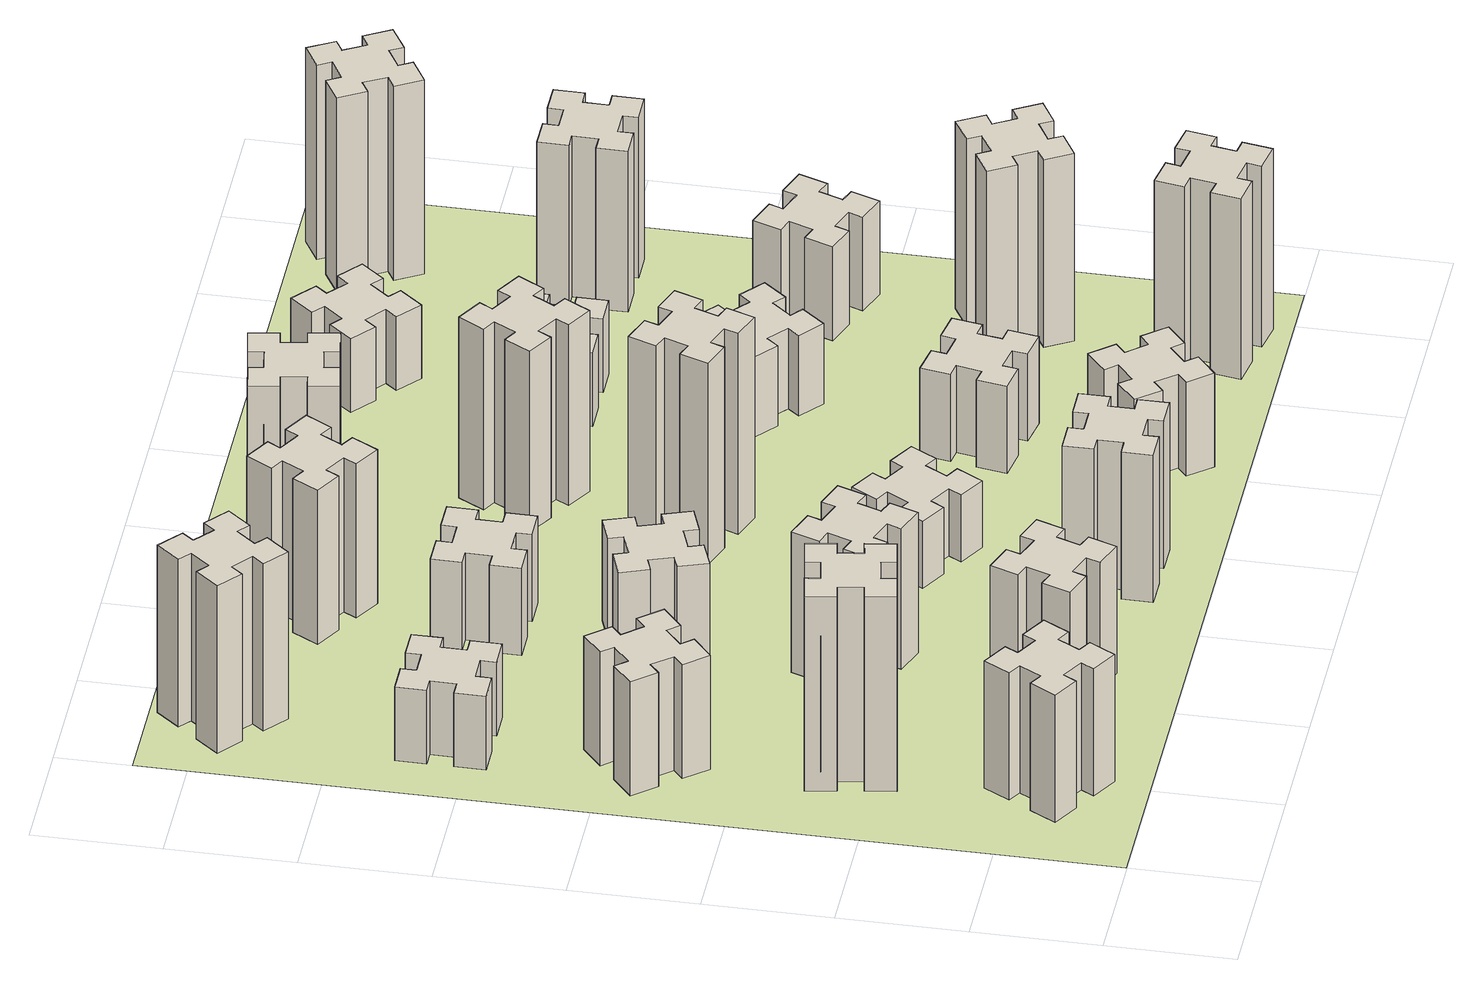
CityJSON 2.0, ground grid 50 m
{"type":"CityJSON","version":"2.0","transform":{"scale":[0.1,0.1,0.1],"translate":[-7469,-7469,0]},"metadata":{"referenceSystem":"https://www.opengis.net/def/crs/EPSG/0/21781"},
"CityObjects":{
"building1":{"type":"Building","attributes":{"class":"1000","function":"1000","usage":"1000","yearOfConstruction":2016,"roofType":"1000","measuredHeight":57,"storeysAboveGround":30,"storeysBelowGround":0},"geometry":[{"type":"Solid","lod":"1","boundaries":[[[[0,1,2,3,4,5,6,7,8,9,10,11,12,13,14,15,16,17,18,19]],[[17,16,20,21]],[[16,15,22,20]],[[15,14,23,22]],[[14,13,24,23]],[[13,12,25,24]],[[12,11,26,25]],[[11,10,27,26]],[[10,9,28,27]],[[9,8,29,28]],[[8,7,30,29]],[[7,6,31,30]],[[6,5,32,31]],[[5,4,33,32]],[[4,3,34,33]],[[3,2,35,34]],[[2,1,36,35]],[[1,0,37,36]],[[0,19,38,37]],[[19,18,39,38]],[[18,17,21,39]],[[24,25,26,27,28,29,30,31,32,33,34,35,36,37,38,39,21,20,22,23]]]]}]},
"building2":{"type":"Building","attributes":{"class":"1000","function":"1000","usage":"1000","yearOfConstruction":2016,"roofType":"1000","measuredHeight":87,"storeysAboveGround":30,"storeysBelowGround":0},"geometry":[{"type":"Solid","lod":"1","boundaries":[[[[40,41,42,43,44,45,46,47,48,49,50,51,52,53,54,55,56,57,58,59]],[[57,56,60,61]],[[56,55,62,60]],[[55,54,63,62]],[[54,53,64,63]],[[53,52,65,64]],[[52,51,66,65]],[[51,50,67,66]],[[50,49,68,67]],[[49,48,69,68]],[[48,47,70,69]],[[47,46,71,70]],[[46,45,72,71]],[[45,44,73,72]],[[44,43,74,73]],[[43,42,75,74]],[[42,41,76,75]],[[41,40,77,76]],[[40,59,78,77]],[[59,58,79,78]],[[58,57,61,79]],[[64,65,66,67,68,69,70,71,72,73,74,75,76,77,78,79,61,60,62,63]]]]}]},
"building3":{"type":"Building","attributes":{"class":"1000","function":"1000","usage":"1000","yearOfConstruction":2016,"roofType":"1000","measuredHeight":51,"storeysAboveGround":30,"storeysBelowGround":0},"geometry":[{"type":"Solid","lod":"1","boundaries":[[[[80,81,82,83,84,85,86,87,88,89,90,91,92,93,94,95,96,97,98,99]],[[97,96,100,101]],[[96,95,102,100]],[[95,94,103,102]],[[94,93,104,103]],[[93,92,105,104]],[[92,91,106,105]],[[91,90,107,106]],[[90,89,108,107]],[[89,88,109,108]],[[88,87,110,109]],[[87,86,111,110]],[[86,85,112,111]],[[85,84,113,112]],[[84,83,114,113]],[[83,82,115,114]],[[82,81,116,115]],[[81,80,117,116]],[[80,99,118,117]],[[99,98,119,118]],[[98,97,101,119]],[[104,105,106,107,108,109,110,111,112,113,114,115,116,117,118,119,101,100,102,103]]]]}]},
"building4":{"type":"Building","attributes":{"class":"1000","function":"1000","usage":"1000","yearOfConstruction":2016,"roofType":"1000","measuredHeight":33,"storeysAboveGround":30,"storeysBelowGround":0},"geometry":[{"type":"Solid","lod":"1","boundaries":[[[[120,121,122,123,124,125,126,127,128,129,130,131,132,133,134,135,136,137,138,139]],[[137,136,140,141]],[[136,135,142,140]],[[135,134,143,142]],[[134,133,144,143]],[[133,132,145,144]],[[132,131,146,145]],[[131,130,147,146]],[[130,129,148,147]],[[129,128,149,148]],[[128,127,150,149]],[[127,126,151,150]],[[126,125,152,151]],[[125,124,153,152]],[[124,123,154,153]],[[123,122,155,154]],[[122,121,156,155]],[[121,120,157,156]],[[120,139,158,157]],[[139,138,159,158]],[[138,137,141,159]],[[144,145,146,147,148,149,150,151,152,153,154,155,156,157,158,159,141,140,142,143]]]]}]},
"building5":{"type":"Building","attributes":{"class":"1000","function":"1000","usage":"1000","yearOfConstruction":2016,"roofType":"1000","measuredHeight":57,"storeysAboveGround":30,"storeysBelowGround":0},"geometry":[{"type":"Solid","lod":"1","boundaries":[[[[160,161,162,163,164,165,166,167,168,169,170,171,172,173,174,175,176,177,178,179]],[[177,176,180,181]],[[176,175,182,180]],[[175,174,183,182]],[[174,173,184,183]],[[173,172,185,184]],[[172,171,186,185]],[[171,170,187,186]],[[170,169,188,187]],[[169,168,189,188]],[[168,167,190,189]],[[167,166,191,190]],[[166,165,192,191]],[[165,164,193,192]],[[164,163,194,193]],[[163,162,195,194]],[[162,161,196,195]],[[161,160,197,196]],[[160,179,198,197]],[[179,178,199,198]],[[178,177,181,199]],[[184,185,186,187,188,189,190,191,192,193,194,195,196,197,198,199,181,180,182,183]]]]}]},
"building6":{"type":"Building","attributes":{"class":"1000","function":"1000","usage":"1000","yearOfConstruction":2016,"roofType":"1000","measuredHeight":75,"storeysAboveGround":30,"storeysBelowGround":0},"geometry":[{"type":"Solid","lod":"1","boundaries":[[[[200,201,202,203,204,205,206,207,208,209,210,211,212,213,214,215,216,217,218,219]],[[217,216,220,221]],[[216,215,222,220]],[[215,214,223,222]],[[214,213,224,223]],[[213,212,225,224]],[[212,211,226,225]],[[211,210,227,226]],[[210,209,228,227]],[[209,208,229,228]],[[208,207,230,229]],[[207,206,231,230]],[[206,205,232,231]],[[205,204,233,232]],[[204,203,234,233]],[[203,202,235,234]],[[202,201,236,235]],[[201,200,237,236]],[[200,219,238,237]],[[219,218,239,238]],[[218,217,221,239]],[[224,225,226,227,228,229,230,231,232,233,234,235,236,237,238,239,221,220,222,223]]]]}]},
"building7":{"type":"Building","attributes":{"class":"1000","function":"1000","usage":"1000","yearOfConstruction":2016,"roofType":"1000","measuredHeight":63,"storeysAboveGround":30,"storeysBelowGround":0},"geometry":[{"type":"Solid","lod":"1","boundaries":[[[[240,241,242,243,244,245,246,247,248,249,250,251,252,253,254,255,256,257,258,259]],[[257,256,260,261]],[[256,255,262,260]],[[255,254,263,262]],[[254,253,264,263]],[[253,252,265,264]],[[252,251,266,265]],[[251,250,267,266]],[[250,249,268,267]],[[249,248,269,268]],[[248,247,270,269]],[[247,246,271,270]],[[246,245,272,271]],[[245,244,273,272]],[[244,243,274,273]],[[243,242,275,274]],[[242,241,276,275]],[[241,240,277,276]],[[240,259,278,277]],[[259,258,279,278]],[[258,257,261,279]],[[264,265,266,267,268,269,270,271,272,273,274,275,276,277,278,279,261,260,262,263]]]]}]},
"building8":{"type":"Building","attributes":{"class":"1000","function":"1000","usage":"1000","yearOfConstruction":2016,"roofType":"1000","measuredHeight":45,"storeysAboveGround":30,"storeysBelowGround":0},"geometry":[{"type":"Solid","lod":"1","boundaries":[[[[280,281,282,283,284,285,286,287,288,289,290,291,292,293,294,295,296,297,298,299]],[[297,296,300,301]],[[296,295,302,300]],[[295,294,303,302]],[[294,293,304,303]],[[293,292,305,304]],[[292,291,306,305]],[[291,290,307,306]],[[290,289,308,307]],[[289,288,309,308]],[[288,287,310,309]],[[287,286,311,310]],[[286,285,312,311]],[[285,284,313,312]],[[284,283,314,313]],[[283,282,315,314]],[[282,281,316,315]],[[281,280,317,316]],[[280,299,318,317]],[[299,298,319,318]],[[298,297,301,319]],[[304,305,306,307,308,309,310,311,312,313,314,315,316,317,318,319,301,300,302,303]]]]}]},
"building9":{"type":"Building","attributes":{"class":"1000","function":"1000","usage":"1000","yearOfConstruction":2016,"roofType":"1000","measuredHeight":39,"storeysAboveGround":30,"storeysBelowGround":0},"geometry":[{"type":"Solid","lod":"1","boundaries":[[[[320,321,322,323,324,325,326,327,328,329,330,331,332,333,334,335,336,337,338,339]],[[337,336,340,341]],[[336,335,342,340]],[[335,334,343,342]],[[334,333,344,343]],[[333,332,345,344]],[[332,331,346,345]],[[331,330,347,346]],[[330,329,348,347]],[[329,328,349,348]],[[328,327,350,349]],[[327,326,351,350]],[[326,325,352,351]],[[325,324,353,352]],[[324,323,354,353]],[[323,322,355,354]],[[322,321,356,355]],[[321,320,357,356]],[[320,339,358,357]],[[339,338,359,358]],[[338,337,341,359]],[[344,345,346,347,348,349,350,351,352,353,354,355,356,357,358,359,341,340,342,343]]]]}]},
"building10":{"type":"Building","attributes":{"class":"1000","function":"1000","usage":"1000","yearOfConstruction":2016,"roofType":"1000","measuredHeight":66,"storeysAboveGround":30,"storeysBelowGround":0},"geometry":[{"type":"Solid","lod":"1","boundaries":[[[[360,361,362,363,364,365,366,367,368,369,370,371,372,373,374,375,376,377,378,379]],[[377,376,380,381]],[[376,375,382,380]],[[375,374,383,382]],[[374,373,384,383]],[[373,372,385,384]],[[372,371,386,385]],[[371,370,387,386]],[[370,369,388,387]],[[369,368,389,388]],[[368,367,390,389]],[[367,366,391,390]],[[366,365,392,391]],[[365,364,393,392]],[[364,363,394,393]],[[363,362,395,394]],[[362,361,396,395]],[[361,360,397,396]],[[360,379,398,397]],[[379,378,399,398]],[[378,377,381,399]],[[384,385,386,387,388,389,390,391,392,393,394,395,396,397,398,399,381,380,382,383]]]]}]},
"building11":{"type":"Building","attributes":{"class":"1000","function":"1000","usage":"1000","yearOfConstruction":2016,"roofType":"1000","measuredHeight":69,"storeysAboveGround":30,"storeysBelowGround":0},"geometry":[{"type":"Solid","lod":"1","boundaries":[[[[400,401,402,403,404,405,406,407,408,409,410,411,412,413,414,415,416,417,418,419]],[[417,416,420,421]],[[416,415,422,420]],[[415,414,423,422]],[[414,413,424,423]],[[413,412,425,424]],[[412,411,426,425]],[[411,410,427,426]],[[410,409,428,427]],[[409,408,429,428]],[[408,407,430,429]],[[407,406,431,430]],[[406,405,432,431]],[[405,404,433,432]],[[404,403,434,433]],[[403,402,435,434]],[[402,401,436,435]],[[401,400,437,436]],[[400,419,438,437]],[[419,418,439,438]],[[418,417,421,439]],[[424,425,426,427,428,429,430,431,432,433,434,435,436,437,438,439,421,420,422,423]]]]}]},
"building12":{"type":"Building","attributes":{"class":"1000","function":"1000","usage":"1000","yearOfConstruction":2016,"roofType":"1000","measuredHeight":30,"storeysAboveGround":30,"storeysBelowGround":0},"geometry":[{"type":"Solid","lod":"1","boundaries":[[[[440,441,442,443,444,445,446,447,448,449,450,451,452,453,454,455,456,457,458,459]],[[457,456,460,461]],[[456,455,462,460]],[[455,454,463,462]],[[454,453,464,463]],[[453,452,465,464]],[[452,451,466,465]],[[451,450,467,466]],[[450,449,468,467]],[[449,448,469,468]],[[448,447,470,469]],[[447,446,471,470]],[[446,445,472,471]],[[445,444,473,472]],[[444,443,474,473]],[[443,442,475,474]],[[442,441,476,475]],[[441,440,477,476]],[[440,459,478,477]],[[459,458,479,478]],[[458,457,461,479]],[[464,465,466,467,468,469,470,471,472,473,474,475,476,477,478,479,461,460,462,463]]]]}]},
"building13":{"type":"Building","attributes":{"class":"1000","function":"1000","usage":"1000","yearOfConstruction":2016,"roofType":"1000","measuredHeight":90,"storeysAboveGround":30,"storeysBelowGround":0},"geometry":[{"type":"Solid","lod":"1","boundaries":[[[[480,481,482,483,484,485,486,487,488,489,490,491,492,493,494,495,496,497,498,499]],[[497,496,500,501]],[[496,495,502,500]],[[495,494,503,502]],[[494,493,504,503]],[[493,492,505,504]],[[492,491,506,505]],[[491,490,507,506]],[[490,489,508,507]],[[489,488,509,508]],[[488,487,510,509]],[[487,486,511,510]],[[486,485,512,511]],[[485,484,513,512]],[[484,483,514,513]],[[483,482,515,514]],[[482,481,516,515]],[[481,480,517,516]],[[480,499,518,517]],[[499,498,519,518]],[[498,497,501,519]],[[504,505,506,507,508,509,510,511,512,513,514,515,516,517,518,519,501,500,502,503]]]]}]},
"building14":{"type":"Building","attributes":{"class":"1000","function":"1000","usage":"1000","yearOfConstruction":2016,"roofType":"1000","measuredHeight":42,"storeysAboveGround":30,"storeysBelowGround":0},"geometry":[{"type":"Solid","lod":"1","boundaries":[[[[520,521,522,523,524,525,526,527,528,529,530,531,532,533,534,535,536,537,538,539]],[[537,536,540,541]],[[536,535,542,540]],[[535,534,543,542]],[[534,533,544,543]],[[533,532,545,544]],[[532,531,546,545]],[[531,530,547,546]],[[530,529,548,547]],[[529,528,549,548]],[[528,527,550,549]],[[527,526,551,550]],[[526,525,552,551]],[[525,524,553,552]],[[524,523,554,553]],[[523,522,555,554]],[[522,521,556,555]],[[521,520,557,556]],[[520,539,558,557]],[[539,538,559,558]],[[538,537,541,559]],[[544,545,546,547,548,549,550,551,552,553,554,555,556,557,558,559,541,540,542,543]]]]}]},
"building15":{"type":"Building","attributes":{"class":"1000","function":"1000","usage":"1000","yearOfConstruction":2016,"roofType":"1000","measuredHeight":81,"storeysAboveGround":30,"storeysBelowGround":0},"geometry":[{"type":"Solid","lod":"1","boundaries":[[[[560,561,562,563,564,565,566,567,568,569,570,571,572,573,574,575,576,577,578,579]],[[577,576,580,581]],[[576,575,582,580]],[[575,574,583,582]],[[574,573,584,583]],[[573,572,585,584]],[[572,571,586,585]],[[571,570,587,586]],[[570,569,588,587]],[[569,568,589,588]],[[568,567,590,589]],[[567,566,591,590]],[[566,565,592,591]],[[565,564,593,592]],[[564,563,594,593]],[[563,562,595,594]],[[562,561,596,595]],[[561,560,597,596]],[[560,579,598,597]],[[579,578,599,598]],[[578,577,581,599]],[[584,585,586,587,588,589,590,591,592,593,594,595,596,597,598,599,581,580,582,583]]]]}]},
"building16":{"type":"Building","attributes":{"class":"1000","function":"1000","usage":"1000","yearOfConstruction":2016,"roofType":"1000","measuredHeight":57,"storeysAboveGround":30,"storeysBelowGround":0},"geometry":[{"type":"Solid","lod":"1","boundaries":[[[[600,601,602,603,604,605,606,607,608,609,610,611,612,613,614,615,616,617,618,619]],[[617,616,620,621]],[[616,615,622,620]],[[615,614,623,622]],[[614,613,624,623]],[[613,612,625,624]],[[612,611,626,625]],[[611,610,627,626]],[[610,609,628,627]],[[609,608,629,628]],[[608,607,630,629]],[[607,606,631,630]],[[606,605,632,631]],[[605,604,633,632]],[[604,603,634,633]],[[603,602,635,634]],[[602,601,636,635]],[[601,600,637,636]],[[600,619,638,637]],[[619,618,639,638]],[[618,617,621,639]],[[624,625,626,627,628,629,630,631,632,633,634,635,636,637,638,639,621,620,622,623]]]]}]},
"building17":{"type":"Building","attributes":{"class":"1000","function":"1000","usage":"1000","yearOfConstruction":2016,"roofType":"1000","measuredHeight":39,"storeysAboveGround":30,"storeysBelowGround":0},"geometry":[{"type":"Solid","lod":"1","boundaries":[[[[640,641,642,643,644,645,646,647,648,649,650,651,652,653,654,655,656,657,658,659]],[[657,656,660,661]],[[656,655,662,660]],[[655,654,663,662]],[[654,653,664,663]],[[653,652,665,664]],[[652,651,666,665]],[[651,650,667,666]],[[650,649,668,667]],[[649,648,669,668]],[[648,647,670,669]],[[647,646,671,670]],[[646,645,672,671]],[[645,644,673,672]],[[644,643,674,673]],[[643,642,675,674]],[[642,641,676,675]],[[641,640,677,676]],[[640,659,678,677]],[[659,658,679,678]],[[658,657,661,679]],[[664,665,666,667,668,669,670,671,672,673,674,675,676,677,678,679,661,660,662,663]]]]}]},
"building18":{"type":"Building","attributes":{"class":"1000","function":"1000","usage":"1000","yearOfConstruction":2016,"roofType":"1000","measuredHeight":36,"storeysAboveGround":30,"storeysBelowGround":0},"geometry":[{"type":"Solid","lod":"1","boundaries":[[[[680,681,682,683,684,685,686,687,688,689,690,691,692,693,694,695,696,697,698,699]],[[697,696,700,701]],[[696,695,702,700]],[[695,694,703,702]],[[694,693,704,703]],[[693,692,705,704]],[[692,691,706,705]],[[691,690,707,706]],[[690,689,708,707]],[[689,688,709,708]],[[688,687,710,709]],[[687,686,711,710]],[[686,685,712,711]],[[685,684,713,712]],[[684,683,714,713]],[[683,682,715,714]],[[682,681,716,715]],[[681,680,717,716]],[[680,699,718,717]],[[699,698,719,718]],[[698,697,701,719]],[[704,705,706,707,708,709,710,711,712,713,714,715,716,717,718,719,701,700,702,703]]]]}]},
"building19":{"type":"Building","attributes":{"class":"1000","function":"1000","usage":"1000","yearOfConstruction":2016,"roofType":"1000","measuredHeight":33,"storeysAboveGround":30,"storeysBelowGround":0},"geometry":[{"type":"Solid","lod":"1","boundaries":[[[[720,721,722,723,724,725,726,727,728,729,730,731,732,733,734,735,736,737,738,739]],[[737,736,740,741]],[[736,735,742,740]],[[735,734,743,742]],[[734,733,744,743]],[[733,732,745,744]],[[732,731,746,745]],[[731,730,747,746]],[[730,729,748,747]],[[729,728,749,748]],[[728,727,750,749]],[[727,726,751,750]],[[726,725,752,751]],[[725,724,753,752]],[[724,723,754,753]],[[723,722,755,754]],[[722,721,756,755]],[[721,720,757,756]],[[720,739,758,757]],[[739,738,759,758]],[[738,737,741,759]],[[744,745,746,747,748,749,750,751,752,753,754,755,756,757,758,759,741,740,742,743]]]]}]},
"building20":{"type":"Building","attributes":{"class":"1000","function":"1000","usage":"1000","yearOfConstruction":2016,"roofType":"1000","measuredHeight":81,"storeysAboveGround":30,"storeysBelowGround":0},"geometry":[{"type":"Solid","lod":"1","boundaries":[[[[760,761,762,763,764,765,766,767,768,769,770,771,772,773,774,775,776,777,778,779]],[[777,776,780,781]],[[776,775,782,780]],[[775,774,783,782]],[[774,773,784,783]],[[773,772,785,784]],[[772,771,786,785]],[[771,770,787,786]],[[770,769,788,787]],[[769,768,789,788]],[[768,767,790,789]],[[767,766,791,790]],[[766,765,792,791]],[[765,764,793,792]],[[764,763,794,793]],[[763,762,795,794]],[[762,761,796,795]],[[761,760,797,796]],[[760,779,798,797]],[[779,778,799,798]],[[778,777,781,799]],[[784,785,786,787,788,789,790,791,792,793,794,795,796,797,798,799,781,780,782,783]]]]}]},
"building21":{"type":"Building","attributes":{"class":"1000","function":"1000","usage":"1000","yearOfConstruction":2016,"roofType":"1000","measuredHeight":33,"storeysAboveGround":30,"storeysBelowGround":0},"geometry":[{"type":"Solid","lod":"1","boundaries":[[[[800,801,802,803,804,805,806,807,808,809,810,811,812,813,814,815,816,817,818,819]],[[817,816,820,821]],[[816,815,822,820]],[[815,814,823,822]],[[814,813,824,823]],[[813,812,825,824]],[[812,811,826,825]],[[811,810,827,826]],[[810,809,828,827]],[[809,808,829,828]],[[808,807,830,829]],[[807,806,831,830]],[[806,805,832,831]],[[805,804,833,832]],[[804,803,834,833]],[[803,802,835,834]],[[802,801,836,835]],[[801,800,837,836]],[[800,819,838,837]],[[819,818,839,838]],[[818,817,821,839]],[[824,825,826,827,828,829,830,831,832,833,834,835,836,837,838,839,821,820,822,823]]]]}]},
"building22":{"type":"Building","attributes":{"class":"1000","function":"1000","usage":"1000","yearOfConstruction":2016,"roofType":"1000","measuredHeight":84,"storeysAboveGround":30,"storeysBelowGround":0},"geometry":[{"type":"Solid","lod":"1","boundaries":[[[[840,841,842,843,844,845,846,847,848,849,850,851,852,853,854,855,856,857,858,859]],[[857,856,860,861]],[[856,855,862,860]],[[855,854,863,862]],[[854,853,864,863]],[[853,852,865,864]],[[852,851,866,865]],[[851,850,867,866]],[[850,849,868,867]],[[849,848,869,868]],[[848,847,870,869]],[[847,846,871,870]],[[846,845,872,871]],[[845,844,873,872]],[[844,843,874,873]],[[843,842,875,874]],[[842,841,876,875]],[[841,840,877,876]],[[840,859,878,877]],[[859,858,879,878]],[[858,857,861,879]],[[864,865,866,867,868,869,870,871,872,873,874,875,876,877,878,879,861,860,862,863]]]]}]},
"building23":{"type":"Building","attributes":{"class":"1000","function":"1000","usage":"1000","yearOfConstruction":2016,"roofType":"1000","measuredHeight":42,"storeysAboveGround":30,"storeysBelowGround":0},"geometry":[{"type":"Solid","lod":"1","boundaries":[[[[880,881,882,883,884,885,886,887,888,889,890,891,892,893,894,895,896,897,898,899]],[[897,896,900,901]],[[896,895,902,900]],[[895,894,903,902]],[[894,893,904,903]],[[893,892,905,904]],[[892,891,906,905]],[[891,890,907,906]],[[890,889,908,907]],[[889,888,909,908]],[[888,887,910,909]],[[887,886,911,910]],[[886,885,912,911]],[[885,884,913,912]],[[884,883,914,913]],[[883,882,915,914]],[[882,881,916,915]],[[881,880,917,916]],[[880,899,918,917]],[[899,898,919,918]],[[898,897,901,919]],[[904,905,906,907,908,909,910,911,912,913,914,915,916,917,918,919,901,900,902,903]]]]}]},
"building24":{"type":"Building","attributes":{"class":"1000","function":"1000","usage":"1000","yearOfConstruction":2016,"roofType":"1000","measuredHeight":72,"storeysAboveGround":30,"storeysBelowGround":0},"geometry":[{"type":"Solid","lod":"1","boundaries":[[[[920,921,922,923,924,925,926,927,928,929,930,931,932,933,934,935,936,937,938,939]],[[937,936,940,941]],[[936,935,942,940]],[[935,934,943,942]],[[934,933,944,943]],[[933,932,945,944]],[[932,931,946,945]],[[931,930,947,946]],[[930,929,948,947]],[[929,928,949,948]],[[928,927,950,949]],[[927,926,951,950]],[[926,925,952,951]],[[925,924,953,952]],[[924,923,954,953]],[[923,922,955,954]],[[922,921,956,955]],[[921,920,957,956]],[[920,939,958,957]],[[939,938,959,958]],[[938,937,941,959]],[[944,945,946,947,948,949,950,951,952,953,954,955,956,957,958,959,941,940,942,943]]]]}]},
"building25":{"type":"Building","attributes":{"class":"1000","function":"1000","usage":"1000","yearOfConstruction":2016,"roofType":"1000","measuredHeight":87,"storeysAboveGround":30,"storeysBelowGround":0},"geometry":[{"type":"Solid","lod":"1","boundaries":[[[[960,961,962,963,964,965,966,967,968,969,970,971,972,973,974,975,976,977,978,979]],[[977,976,980,981]],[[976,975,982,980]],[[975,974,983,982]],[[974,973,984,983]],[[973,972,985,984]],[[972,971,986,985]],[[971,970,987,986]],[[970,969,988,987]],[[969,968,989,988]],[[968,967,990,989]],[[967,966,991,990]],[[966,965,992,991]],[[965,964,993,992]],[[964,963,994,993]],[[963,962,995,994]],[[962,961,996,995]],[[961,960,997,996]],[[960,979,998,997]],[[979,978,999,998]],[[978,977,981,999]],[[984,985,986,987,988,989,990,991,992,993,994,995,996,997,998,999,981,980,982,983]]]]}]},
"landuse1":{"type":"LandUse","attributes":{"name":"plot1","function":"1010"},"geometry":[{"type":"MultiSurface","lod":"1","boundaries":[[[1000,1001,1002,1003]]]}]}
},
"vertices":[
[377,305,0],[464,255,0],[434,203,0],[538,143,0],[598,247,0],[546,277,0],[596,364,0],[648,334,0],[708,438,0],[604,498,0],[574,446,0],[487,496,0],[517,548,0],[413,608,0],[353,504,0],[405,474,0],[355,387,0],[303,417,0],[243,313,0],[347,253,0],[355,387,570],[303,417,570],[405,474,570],[353,504,570],[413,608,570],[517,548,570],[487,496,570],[574,446,570],[604,498,570],[708,438,570],[648,334,570],[596,364,570],[546,277,570],[598,247,570],[538,143,570],[434,203,570],[464,255,570],[377,305,570],[347,253,570],[243,313,570],
[445,998,0],[544,1016,0],[554,957,0],[672,977,0],[651,1096,0],[592,1085,0],[575,1184,0],[634,1194,0],[613,1312,0],[495,1291,0],[505,1232,0],[407,1215,0],[397,1274,0],[278,1253,0],[299,1135,0],[358,1145,0],[376,1047,0],[317,1037,0],[337,918,0],[456,939,0],[376,1047,870],[317,1037,870],[358,1145,870],[299,1135,870],[278,1253,870],[397,1274,870],[407,1215,870],[505,1232,870],[495,1291,870],[613,1312,870],[634,1194,870],[575,1184,870],[592,1085,870],[651,1096,870],[672,977,870],[554,957,870],[544,1016,870],[445,998,870],[456,939,870],[337,918,870],
[492,1888,0],[427,1964,0],[473,2003,0],[396,2095,0],[304,2018,0],[343,1972,0],[266,1907,0],[228,1953,0],[136,1876,0],[213,1784,0],[259,1823,0],[323,1746,0],[277,1708,0],[354,1616,0],[446,1693,0],[408,1739,0],[484,1803,0],[523,1757,0],[615,1834,0],[538,1926,0],[484,1803,510],[523,1757,510],[408,1739,510],[446,1693,510],[354,1616,510],[277,1708,510],[323,1746,510],[259,1823,510],[213,1784,510],[136,1876,510],[228,1953,510],[266,1907,510],[343,1972,510],[304,2018,510],[396,2095,510],[473,2003,510],[427,1964,510],[492,1888,510],[538,1926,510],[615,1834,510],
[485,2545,0],[485,2645,0],[545,2645,0],[545,2765,0],[425,2765,0],[425,2705,0],[325,2705,0],[325,2765,0],[205,2765,0],[205,2645,0],[265,2645,0],[265,2545,0],[205,2545,0],[205,2425,0],[325,2425,0],[325,2485,0],[425,2485,0],[425,2425,0],[545,2425,0],[545,2545,0],[425,2485,330],[425,2425,330],[325,2485,330],[325,2425,330],[205,2425,330],[205,2545,330],[265,2545,330],[265,2645,330],[205,2645,330],[205,2765,330],[325,2765,330],[325,2705,330],[425,2705,330],[425,2765,330],[545,2765,330],[545,2645,330],[485,2645,330],[485,2545,330],[545,2545,330],[545,2425,330],
[1202,391,0],[1236,485,0],[1292,464,0],[1333,577,0],[1220,618,0],[1200,562,0],[1106,596,0],[1127,652,0],[1014,693,0],[973,580,0],[1029,560,0],[995,466,0],[939,487,0],[897,374,0],[1010,333,0],[1031,389,0],[1125,355,0],[1104,299,0],[1217,257,0],[1258,370,0],[1125,355,570],[1104,299,570],[1031,389,570],[1010,333,570],[897,374,570],[939,487,570],[995,466,570],[1029,560,570],[973,580,570],[1014,693,570],[1127,652,570],[1106,596,570],[1200,562,570],[1220,618,570],[1333,577,570],[1292,464,570],[1236,485,570],[1202,391,570],[1258,370,570],[1217,257,570],
[484,3487,0],[408,3552,0],[446,3598,0],[354,3675,0],[277,3583,0],[323,3544,0],[259,3468,0],[213,3506,0],[136,3414,0],[228,3337,0],[266,3383,0],[343,3319,0],[304,3273,0],[396,3196,0],[473,3288,0],[427,3326,0],[492,3403,0],[538,3364,0],[615,3456,0],[523,3533,0],[492,3403,750],[538,3364,750],[427,3326,750],[473,3288,750],[396,3196,750],[304,3273,750],[343,3319,750],[266,3383,750],[228,3337,750],[136,3414,750],[213,3506,750],[259,3468,750],[323,3544,750],[277,3583,750],[354,3675,750],[446,3598,750],[408,3552,750],[484,3487,750],[523,3533,750],[615,3456,750],
[1202,1131,0],[1236,1225,0],[1292,1204,0],[1333,1317,0],[1220,1358,0],[1200,1302,0],[1106,1336,0],[1127,1392,0],[1014,1433,0],[973,1320,0],[1029,1300,0],[995,1206,0],[939,1227,0],[897,1114,0],[1010,1073,0],[1031,1129,0],[1125,1095,0],[1104,1039,0],[1217,997,0],[1258,1110,0],[1125,1095,630],[1104,1039,630],[1031,1129,630],[1010,1073,630],[897,1114,630],[939,1227,630],[995,1206,630],[1029,1300,630],[973,1320,630],[1014,1433,630],[1127,1392,630],[1106,1336,630],[1200,1302,630],[1220,1358,630],[1333,1317,630],[1292,1204,630],[1236,1225,630],[1202,1131,630],[1258,1110,630],[1217,997,630],
[995,1965,0],[1029,1871,0],[973,1850,0],[1014,1737,0],[1127,1779,0],[1106,1835,0],[1200,1869,0],[1220,1813,0],[1333,1854,0],[1292,1967,0],[1236,1946,0],[1202,2040,0],[1258,2060,0],[1217,2173,0],[1104,2132,0],[1125,2076,0],[1031,2042,0],[1010,2098,0],[897,2057,0],[939,1944,0],[1031,2042,450],[1010,2098,450],[1125,2076,450],[1104,2132,450],[1217,2173,450],[1258,2060,450],[1202,2040,450],[1236,1946,450],[1292,1967,450],[1333,1854,450],[1220,1813,450],[1200,1869,450],[1106,1835,450],[1127,1779,450],[1014,1737,450],[973,1850,450],[1029,1871,450],[995,1965,450],[939,1944,450],[897,2057,450],
[1005,2645,0],[1005,2545,0],[945,2545,0],[945,2425,0],[1065,2425,0],[1065,2485,0],[1165,2485,0],[1165,2425,0],[1285,2425,0],[1285,2545,0],[1225,2545,0],[1225,2645,0],[1285,2645,0],[1285,2765,0],[1165,2765,0],[1165,2705,0],[1065,2705,0],[1065,2765,0],[945,2765,0],[945,2645,0],[1065,2705,390],[1065,2765,390],[1165,2705,390],[1165,2765,390],[1285,2765,390],[1285,2645,390],[1225,2645,390],[1225,2545,390],[1285,2545,390],[1285,2425,390],[1165,2425,390],[1165,2485,390],[1065,2485,390],[1065,2425,390],[945,2425,390],[945,2545,390],[1005,2545,390],[1005,2645,390],[945,2645,390],[945,2765,390],
[1965,325,0],[1965,425,0],[2025,425,0],[2025,545,0],[1905,545,0],[1905,485,0],[1805,485,0],[1805,545,0],[1685,545,0],[1685,425,0],[1745,425,0],[1745,325,0],[1685,325,0],[1685,205,0],[1805,205,0],[1805,265,0],[1905,265,0],[1905,205,0],[2025,205,0],[2025,325,0],[1905,265,660],[1905,205,660],[1805,265,660],[1805,205,660],[1685,205,660],[1685,325,660],[1745,325,660],[1745,425,660],[1685,425,660],[1685,545,660],[1805,545,660],[1805,485,660],[1905,485,660],[1905,545,660],[2025,545,660],[2025,425,660],[1965,425,660],[1965,325,660],[2025,325,660],[2025,205,660],
[1017,3165,0],[1104,3115,0],[1074,3063,0],[1178,3003,0],[1238,3107,0],[1186,3137,0],[1236,3224,0],[1288,3194,0],[1348,3298,0],[1244,3358,0],[1214,3306,0],[1127,3356,0],[1157,3408,0],[1053,3468,0],[993,3364,0],[1045,3334,0],[995,3247,0],[943,3277,0],[883,3173,0],[987,3113,0],[995,3247,690],[943,3277,690],[1045,3334,690],[993,3364,690],[1053,3468,690],[1157,3408,690],[1127,3356,690],[1214,3306,690],[1244,3358,690],[1348,3298,690],[1288,3194,690],[1236,3224,690],[1186,3137,690],[1238,3107,690],[1178,3003,690],[1074,3063,690],[1104,3115,690],[1017,3165,690],[987,3113,690],[883,3173,690],
[1757,1045,0],[1844,995,0],[1814,943,0],[1918,883,0],[1978,987,0],[1926,1017,0],[1976,1104,0],[2028,1074,0],[2088,1178,0],[1984,1238,0],[1954,1186,0],[1867,1236,0],[1897,1288,0],[1793,1348,0],[1733,1244,0],[1785,1214,0],[1735,1127,0],[1683,1157,0],[1623,1053,0],[1727,993,0],[1735,1127,300],[1683,1157,300],[1785,1214,300],[1733,1244,300],[1793,1348,300],[1897,1288,300],[1867,1236,300],[1954,1186,300],[1984,1238,300],[2088,1178,300],[2028,1074,300],[1976,1104,300],[1926,1017,300],[1978,987,300],[1918,883,300],[1814,943,300],[1844,995,300],[1757,1045,300],[1727,993,300],[1623,1053,300],
[1940,2042,0],[1846,2076,0],[1867,2132,0],[1754,2173,0],[1713,2060,0],[1769,2040,0],[1735,1946,0],[1679,1967,0],[1637,1854,0],[1750,1813,0],[1771,1869,0],[1865,1835,0],[1844,1779,0],[1957,1737,0],[1998,1850,0],[1942,1871,0],[1976,1965,0],[2032,1944,0],[2073,2057,0],[1960,2098,0],[1976,1965,900],[2032,1944,900],[1942,1871,900],[1998,1850,900],[1957,1737,900],[1844,1779,900],[1865,1835,900],[1771,1869,900],[1750,1813,900],[1637,1854,900],[1679,1967,900],[1735,1946,900],[1769,2040,900],[1713,2060,900],[1754,2173,900],[1867,2132,900],[1846,2076,900],[1940,2042,900],[1960,2098,900],[2073,2057,900],
[2628,259,0],[2704,323,0],[2743,277,0],[2835,354,0],[2758,446,0],[2712,408,0],[2647,484,0],[2693,523,0],[2616,615,0],[2524,538,0],[2563,492,0],[2486,427,0],[2448,473,0],[2356,396,0],[2433,304,0],[2479,343,0],[2543,266,0],[2497,228,0],[2574,136,0],[2666,213,0],[2543,266,420],[2497,228,420],[2479,343,420],[2433,304,420],[2356,396,420],[2448,473,420],[2486,427,420],[2563,492,420],[2524,538,420],[2616,615,420],[2693,523,420],[2647,484,420],[2712,408,420],[2758,446,420],[2835,354,420],[2743,277,420],[2704,323,420],[2628,259,420],[2666,213,420],[2574,136,420],
[2054,2666,0],[1967,2716,0],[1997,2768,0],[1893,2828,0],[1833,2724,0],[1885,2694,0],[1835,2607,0],[1783,2637,0],[1723,2533,0],[1827,2473,0],[1857,2525,0],[1944,2475,0],[1914,2423,0],[2018,2363,0],[2078,2467,0],[2026,2497,0],[2076,2584,0],[2128,2554,0],[2188,2658,0],[2084,2718,0],[2076,2584,810],[2128,2554,810],[2026,2497,810],[2078,2467,810],[2018,2363,810],[1914,2423,810],[1944,2475,810],[1857,2525,810],[1827,2473,810],[1723,2533,810],[1783,2637,810],[1835,2607,810],[1885,2694,810],[1833,2724,810],[1893,2828,810],[1997,2768,810],[1967,2716,810],[2054,2666,810],[2084,2718,810],[2188,2658,810],
[1738,3465,0],[1756,3367,0],[1697,3357,0],[1717,3238,0],[1836,3259,0],[1825,3318,0],[1924,3336,0],[1934,3277,0],[2052,3297,0],[2031,3416,0],[1972,3405,0],[1955,3504,0],[2014,3514,0],[1993,3632,0],[1875,3611,0],[1885,3552,0],[1787,3535,0],[1777,3594,0],[1658,3573,0],[1679,3455,0],[1787,3535,570],[1777,3594,570],[1885,3552,570],[1875,3611,570],[1993,3632,570],[2014,3514,570],[1955,3504,570],[1972,3405,570],[2031,3416,570],[2052,3297,570],[1934,3277,570],[1924,3336,570],[1825,3318,570],[1836,3259,570],[1717,3238,570],[1697,3357,570],[1756,3367,570],[1738,3465,570],[1679,3455,570],[1658,3573,570],
[2496,1084,0],[2478,985,0],[2419,996,0],[2398,877,0],[2517,857,0],[2527,916,0],[2625,898,0],[2615,839,0],[2733,818,0],[2754,937,0],[2695,947,0],[2712,1045,0],[2771,1035,0],[2792,1153,0],[2674,1174,0],[2664,1115,0],[2565,1132,0],[2576,1191,0],[2457,1212,0],[2437,1094,0],[2565,1132,390],[2576,1191,390],[2664,1115,390],[2674,1174,390],[2792,1153,390],[2771,1035,390],[2712,1045,390],[2695,947,390],[2754,937,390],[2733,818,390],[2615,839,390],[2625,898,390],[2527,916,390],[2517,857,390],[2398,877,390],[2419,996,390],[2478,985,390],[2496,1084,390],[2437,1094,390],[2457,1212,390],
[2747,1746,0],[2812,1823,0],[2858,1784,0],[2935,1876,0],[2843,1953,0],[2804,1907,0],[2728,1972,0],[2766,2018,0],[2674,2095,0],[2597,2003,0],[2643,1964,0],[2579,1888,0],[2533,1926,0],[2456,1834,0],[2548,1757,0],[2586,1803,0],[2663,1739,0],[2624,1693,0],[2716,1616,0],[2793,1708,0],[2663,1739,360],[2624,1693,360],[2586,1803,360],[2548,1757,360],[2456,1834,360],[2533,1926,360],[2579,1888,360],[2643,1964,360],[2597,2003,360],[2674,2095,360],[2766,2018,360],[2728,1972,360],[2804,1907,360],[2843,1953,360],[2935,1876,360],[2858,1784,360],[2812,1823,360],[2747,1746,360],[2793,1708,360],[2716,1616,360],
[2545,2485,0],[2645,2485,0],[2645,2425,0],[2765,2425,0],[2765,2545,0],[2705,2545,0],[2705,2645,0],[2765,2645,0],[2765,2765,0],[2645,2765,0],[2645,2705,0],[2545,2705,0],[2545,2765,0],[2425,2765,0],[2425,2645,0],[2485,2645,0],[2485,2545,0],[2425,2545,0],[2425,2425,0],[2545,2425,0],[2485,2545,330],[2425,2545,330],[2485,2645,330],[2425,2645,330],[2425,2765,330],[2545,2765,330],[2545,2705,330],[2645,2705,330],[2645,2765,330],[2765,2765,330],[2765,2645,330],[2705,2645,330],[2705,2545,330],[2765,2545,330],[2765,2425,330],[2645,2425,330],[2645,2485,330],[2545,2485,330],[2545,2425,330],[2425,2425,330],
[3435,207,0],[3452,305,0],[3511,295,0],[3532,413,0],[3414,434,0],[3404,375,0],[3305,392,0],[3316,451,0],[3197,472,0],[3177,354,0],[3236,344,0],[3218,245,0],[3159,256,0],[3138,137,0],[3257,117,0],[3267,176,0],[3365,158,0],[3355,99,0],[3473,78,0],[3494,197,0],[3365,158,810],[3355,99,810],[3267,176,810],[3257,117,810],[3138,137,810],[3159,256,810],[3218,245,810],[3236,344,810],[3177,354,810],[3197,472,810],[3316,451,810],[3305,392,810],[3404,375,810],[3414,434,810],[3532,413,810],[3511,295,810],[3452,305,810],[3435,207,810],[3494,197,810],[3473,78,810],
[2543,3444,0],[2479,3368,0],[2433,3406,0],[2356,3314,0],[2448,3237,0],[2486,3283,0],[2563,3219,0],[2524,3173,0],[2616,3096,0],[2693,3188,0],[2647,3226,0],[2712,3303,0],[2758,3264,0],[2835,3356,0],[2743,3433,0],[2704,3387,0],[2628,3452,0],[2666,3498,0],[2574,3575,0],[2497,3483,0],[2628,3452,330],[2666,3498,330],[2704,3387,330],[2743,3433,330],[2835,3356,330],[2758,3264,330],[2712,3303,330],[2647,3226,330],[2693,3188,330],[2616,3096,330],[2524,3173,330],[2563,3219,330],[2486,3283,330],[2448,3237,330],[2356,3314,330],[2433,3406,330],[2479,3368,330],[2543,3444,330],[2497,3483,330],[2574,3575,330],
[3215,1004,0],[3265,917,0],[3213,887,0],[3273,783,0],[3377,843,0],[3347,895,0],[3434,945,0],[3464,893,0],[3568,953,0],[3508,1057,0],[3456,1027,0],[3406,1114,0],[3458,1144,0],[3398,1248,0],[3294,1188,0],[3324,1136,0],[3237,1086,0],[3207,1138,0],[3103,1078,0],[3163,974,0],[3237,1086,840],[3207,1138,840],[3324,1136,840],[3294,1188,840],[3398,1248,840],[3458,1144,840],[3406,1114,840],[3456,1027,840],[3508,1057,840],[3568,953,840],[3464,893,840],[3434,945,840],[3347,895,840],[3377,843,840],[3273,783,840],[3213,887,840],[3265,917,840],[3215,1004,840],[3163,974,840],[3103,1078,840],
[3420,1842,0],[3326,1876,0],[3347,1932,0],[3234,1973,0],[3193,1860,0],[3249,1840,0],[3215,1746,0],[3159,1767,0],[3117,1654,0],[3230,1613,0],[3251,1669,0],[3345,1635,0],[3324,1579,0],[3437,1537,0],[3478,1650,0],[3422,1671,0],[3456,1765,0],[3512,1744,0],[3553,1857,0],[3440,1898,0],[3456,1765,420],[3512,1744,420],[3422,1671,420],[3478,1650,420],[3437,1537,420],[3324,1579,420],[3345,1635,420],[3251,1669,420],[3230,1613,420],[3117,1654,420],[3159,1767,420],[3215,1746,420],[3249,1840,420],[3193,1860,420],[3234,1973,420],[3347,1932,420],[3326,1876,420],[3420,1842,420],[3440,1898,420],[3553,1857,420],
[3385,2705,0],[3285,2705,0],[3285,2765,0],[3165,2765,0],[3165,2645,0],[3225,2645,0],[3225,2545,0],[3165,2545,0],[3165,2425,0],[3285,2425,0],[3285,2485,0],[3385,2485,0],[3385,2425,0],[3505,2425,0],[3505,2545,0],[3445,2545,0],[3445,2645,0],[3505,2645,0],[3505,2765,0],[3385,2765,0],[3445,2645,720],[3505,2645,720],[3445,2545,720],[3505,2545,720],[3505,2425,720],[3385,2425,720],[3385,2485,720],[3285,2485,720],[3285,2425,720],[3165,2425,720],[3165,2545,720],[3225,2545,720],[3225,2645,720],[3165,2645,720],[3165,2765,720],[3285,2765,720],[3285,2705,720],[3385,2705,720],[3385,2765,720],[3505,2765,720],
[3456,3447,0],[3406,3534,0],[3458,3564,0],[3398,3668,0],[3294,3608,0],[3324,3556,0],[3237,3506,0],[3207,3558,0],[3103,3498,0],[3163,3394,0],[3215,3424,0],[3265,3337,0],[3213,3307,0],[3273,3203,0],[3377,3263,0],[3347,3315,0],[3434,3365,0],[3464,3313,0],[3568,3373,0],[3508,3477,0],[3434,3365,870],[3464,3313,870],[3347,3315,870],[3377,3263,870],[3273,3203,870],[3213,3307,870],[3265,3337,870],[3215,3424,870],[3163,3394,870],[3103,3498,870],[3207,3558,870],[3237,3506,870],[3324,3556,870],[3294,3608,870],[3398,3668,870],[3458,3564,870],[3406,3534,870],[3456,3447,870],[3508,3477,870],[3568,3373,870],
[5,3705,0],[3705,3705,0],[3705,5,0],[5,5,0]
]}
